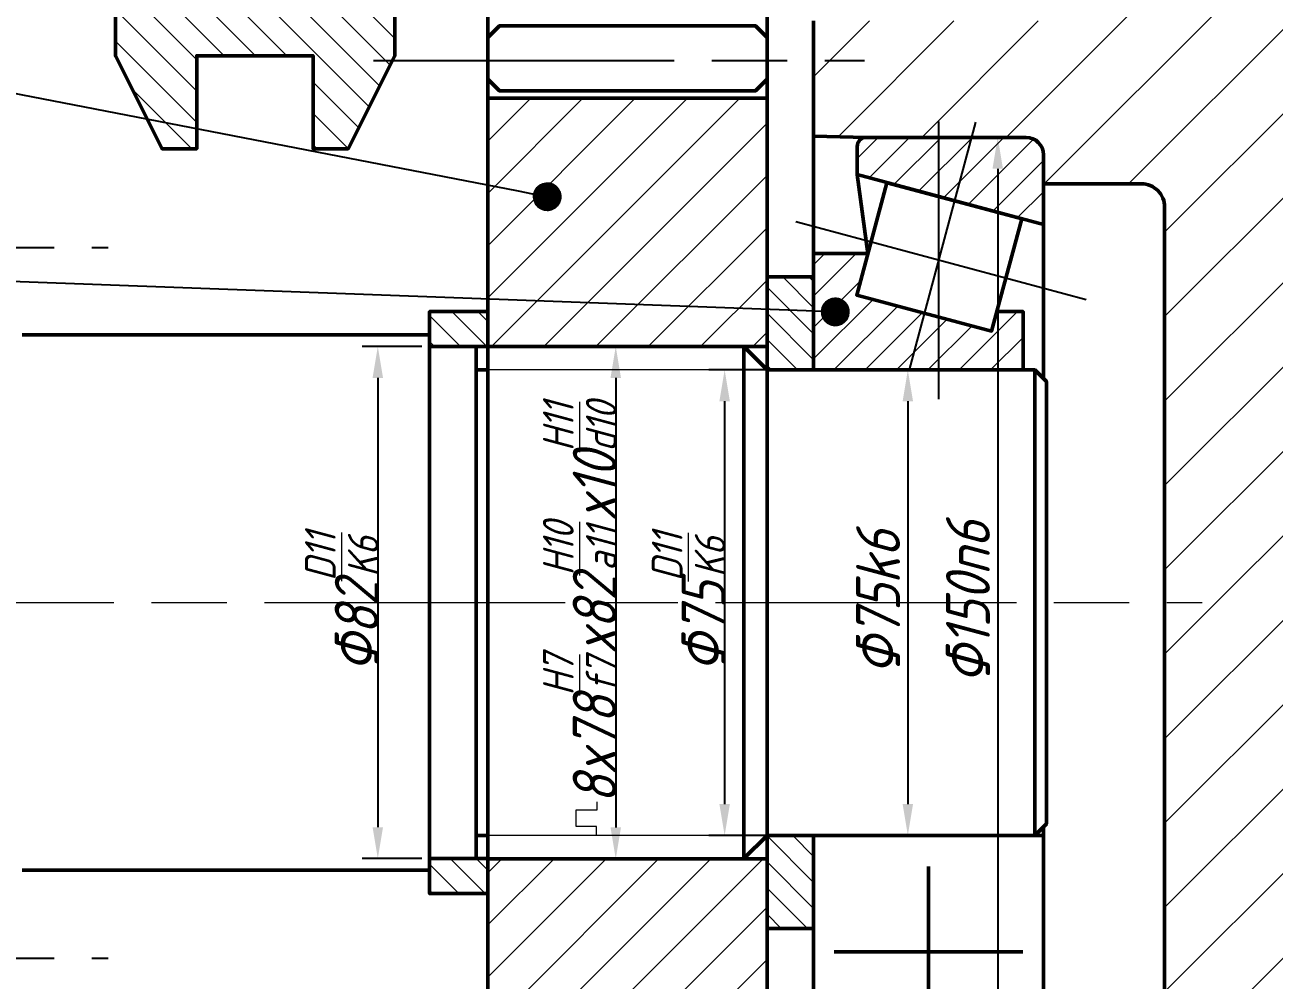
# Model space of a CAD drawing. Header units: millimetres. Extents: x 47 to 1236, y 39 to 880.
# Drawn here: x 294.5 to 394.3, y 511.2 to 587.5 of the extents above; entities that cross this region are included whole.
import ezdxf

# ---------------------------------------------------------------- set-up
doc = ezdxf.new("R2010")
doc.units = ezdxf.units.MM
doc.linetypes.add('ACAD_ISO08W100', pattern=[36, 24, -3, 6, -3])
doc.layers.get('Defpoints').update_dxf_attribs({"lineweight": 35})
for name, color, linetype, lineweight in [('中心线', 1, 'ACAD_ISO08W100', 35), ('剖面线', 6, 'Continuous', 35), ('尺寸', 4, 'Continuous', 25), ('粗实线', 7, 'Continuous', 50), ('细实线', 7, 'Continuous', 20)]:
    doc.layers.add(name, color=color, linetype=linetype, lineweight=lineweight)
doc.layers.add('尺寸标注', color=4, linetype='Continuous')
doc.styles.get("Standard").update_dxf_attribs({"font": 'arial.ttf'})
doc.styles.add('工程字', font='gbenor.shx', dxfattribs={"width": 0.65, "oblique": 15, "height": 5, "bigfont": 'gbcbig.shx'})
doc.styles.add('工程字-35', font='gbeitc.shx', dxfattribs={"height": 3.5, "bigfont": 'gbcbig.shx'})
doc.dimstyles.new('GB-5', dxfattribs={"dimtxt": 5, "dimasz": 5, "dimexe": 2.5, "dimexo": 1, "dimgap": 1.25, "dimtad": 1, "dimdec": 0, "dimdsep": 46, "dimtxsty": '工程字', "dimcen": 5, "dimadec": 0, "dimazin": 0, "dimtol": 1, "dimtm": 0.029, "dimtfac": 0.7, "dimtdec": 0, "dimtix": 1, "dimtmove": 0, "dimatfit": 3, "dimtzin": 0, "dimarcsym": 0})
doc.dimstyles.new('ISO-25', dxfattribs={"dimtxt": 2.5, "dimasz": 2.5, "dimexe": 1.25, "dimexo": 0.625, "dimtad": 1, "dimtxsty": 'Standard', "dimcen": 2.5, "dimadec": 0, "dimazin": 0, "dimtfac": 1, "dimtmove": 0, "dimatfit": 3, "dimfxl": 1, "dimarcsym": 0})
pattern_1 = [(45, (-2345.199, -1236.9755), (-3.367596, 3.367596), [])]
pattern_2 = [(135, (-841.3663, -1302.6162), (-1.042271, -1.042271), [])]

# ---------------------------------------------------------------- blocks, each defined once
blk = doc.blocks.new('*D45')
at = {"layer": 'Defpoints', "color": 0, "transparency": 16777216}
for p in [(527.722, 789.45), (527.722, 572.623), (186.04, 467.022)]:
    blk.add_point(p, dxfattribs=at)
at = {"layer": '尺寸', "color": 0, "lineweight": -2, "transparency": 16777216}
for p, q in [((186.04, 468.022), (186.04, 791.95)), ((527.722, 573.623), (527.722, 791.95)), ((191.04, 789.45), (522.722, 789.45))]:
    blk.add_line(p, q, dxfattribs=at)
at = {"layer": '尺寸', "color": 0, "transparency": 16777216}
for points in [[(191.04, 790.284), (191.04, 788.617), (186.04, 789.45)], [(522.722, 790.284), (522.722, 788.617), (527.722, 789.45)]]:
    blk.add_solid(points, dxfattribs=at)
at = {"layer": '尺寸', "color": 0, "lineweight": 20, "transparency": 16777216, "insert": (367.554, 793.2), "char_height": 5, "width": 5.65299, "attachment_point": 5, "style": '工程字'}
blk.add_mtext('684', dxfattribs=at)
blk = doc.blocks.new('*D62')
at = {"layer": 'Defpoints', "color": 0, "transparency": 16777216}
for p in [(326.797, 561.832), (322.669, 520.986), (326.797, 520.986)]:
    blk.add_point(p, dxfattribs=at)
at = {"layer": '尺寸', "color": 0, "lineweight": -2, "transparency": 16777216}
for p, q in [((326.172, 561.832), (321.419, 561.832)), ((322.669, 559.332), (322.669, 523.486)), ((326.172, 520.986), (321.419, 520.986))]:
    blk.add_line(p, q, dxfattribs=at)
at = {"layer": '尺寸', "color": 0, "transparency": 16777216}
for points in [[(322.252, 559.332), (323.085, 559.332), (322.669, 561.832)], [(322.252, 523.486), (323.085, 523.486), (322.669, 520.986)]]:
    blk.add_solid(points, dxfattribs=at)
at = {"layer": '尺寸', "color": 0, "lineweight": 20, "transparency": 16777216, "insert": (319.798, 541.409), "char_height": 3.5, "attachment_point": 5, "rotation": 90, "style": '工程字-35'}
blk.add_mtext('Φ82{\\H0.7x;\\SD11/K6;}', dxfattribs=at)
blk = doc.blocks.new('*D63')
at = {"layer": 'Defpoints', "color": 0, "transparency": 16777216}
for p in [(341.656, 561.832), (341.656, 520.965), (341.656, 520.965)]:
    blk.add_point(p, dxfattribs=at)
at = {"layer": '尺寸', "color": 0, "lineweight": -2, "transparency": 16777216}
for p, q in [((342.281, 561.832), (342.906, 561.832)), ((341.656, 559.332), (341.656, 523.465)), ((342.281, 520.965), (342.906, 520.965))]:
    blk.add_line(p, q, dxfattribs=at)
at = {"layer": '尺寸', "color": 0, "transparency": 16777216}
for points in [[(341.239, 559.332), (342.072, 559.332), (341.656, 561.832)], [(341.239, 523.465), (342.072, 523.465), (341.656, 520.965)]]:
    blk.add_solid(points, dxfattribs=at)
at = {"layer": '尺寸', "color": 0, "lineweight": 20, "transparency": 16777216, "insert": (338.785, 541.399), "char_height": 3.5, "width": 28.36458, "attachment_point": 5, "rotation": 90, "style": '工程字-35'}
blk.add_mtext('8x78{\\H0.7x;\\SH7/f7;}x82{\\H0.7x;\\SH10/a11;}x10{\\H0.7x;\\SH11/d10;}', dxfattribs=at)
blk = doc.blocks.new('*D64')
at = {"layer": 'Defpoints', "color": 0, "transparency": 16777216}
for p in [(357.447, 559.97), (350.344, 522.827), (357.447, 522.827)]:
    blk.add_point(p, dxfattribs=at)
at = {"layer": '尺寸', "color": 0, "lineweight": -2, "transparency": 16777216}
for p, q in [((356.822, 559.97), (349.094, 559.97)), ((350.344, 557.47), (350.344, 525.327)), ((356.822, 522.827), (349.094, 522.827))]:
    blk.add_line(p, q, dxfattribs=at)
at = {"layer": '尺寸', "color": 0, "transparency": 16777216}
for points in [[(349.927, 557.47), (350.76, 557.47), (350.344, 559.97)], [(349.927, 525.327), (350.76, 525.327), (350.344, 522.827)]]:
    blk.add_solid(points, dxfattribs=at)
at = {"layer": '尺寸', "color": 0, "lineweight": 20, "transparency": 16777216, "insert": (347.473, 541.399), "char_height": 3.5, "attachment_point": 5, "rotation": 90, "style": '工程字-35'}
blk.add_mtext('Φ75{\\H0.7x;\\SD11/K6;}', dxfattribs=at)
blk = doc.blocks.new('*D65')
at = {"layer": 'Defpoints', "color": 0, "transparency": 16777216}
for p in [(364.406, 559.97), (364.406, 522.827), (364.96, 522.827)]:
    blk.add_point(p, dxfattribs=at)
at = {"layer": '尺寸', "color": 0, "lineweight": -2, "transparency": 16777216}
for p, q in [((365.031, 559.97), (366.21, 559.97)), ((364.96, 557.47), (364.96, 525.327)), ((365.031, 522.827), (366.21, 522.827))]:
    blk.add_line(p, q, dxfattribs=at)
at = {"layer": '尺寸', "color": 0, "transparency": 16777216}
for points in [[(364.544, 557.47), (365.377, 557.47), (364.96, 559.97)], [(364.544, 525.327), (365.377, 525.327), (364.96, 522.827)]]:
    blk.add_solid(points, dxfattribs=at)
at = {"layer": '尺寸', "color": 0, "lineweight": 20, "transparency": 16777216, "insert": (362.585, 541.399), "char_height": 3.5, "attachment_point": 5, "rotation": 90, "style": '工程字-35'}
blk.add_mtext('Φ75k6', dxfattribs=at)
blk = doc.blocks.new('*D66')
at = {"layer": 'Defpoints', "color": 0, "transparency": 16777216}
for p in [(374.39, 578.522), (372.132, 504.275), (374.39, 504.275)]:
    blk.add_point(p, dxfattribs=at)
at = {"layer": '尺寸', "color": 0, "lineweight": -2, "transparency": 16777216}
for p, q in [((373.765, 578.522), (370.882, 578.522)), ((372.132, 576.022), (372.132, 506.775)), ((373.765, 504.275), (370.882, 504.275))]:
    blk.add_line(p, q, dxfattribs=at)
at = {"layer": '尺寸', "color": 0, "transparency": 16777216}
for points in [[(371.715, 576.022), (372.548, 576.022), (372.132, 578.522)], [(371.715, 506.775), (372.548, 506.775), (372.132, 504.275)]]:
    blk.add_solid(points, dxfattribs=at)
at = {"layer": '尺寸', "color": 0, "lineweight": 20, "transparency": 16777216, "insert": (369.757, 541.399), "char_height": 3.5, "attachment_point": 5, "rotation": 90, "style": '工程字-35'}
blk.add_mtext('Φ150n6', dxfattribs=at)

msp = doc.modelspace()

# ---------------------------------------------------------------- hatches: boundary and pattern name
at = {"layer": '剖面线', "lineweight": 20}
h = msp.add_hatch(dxfattribs=at)
h.set_pattern_fill('ANSI31', color=256, scale=1.5)
h.set_pattern_definition(pattern_1)
h.paths.add_polyline_path([(413.466, 638.478), (392.783, 638.478, -0.417152), (390.922, 640.304), (390.806, 664.875, 0.415289), (386.164, 669.343), (376.504, 669.343), (373.969, 662.075), (375.791, 662.075), (375.791, 658.353), (377.657, 658.353, -0.413502), (379.514, 656.5), (379.514, 593.372, -0.414925), (377.657, 591.51), (375.776, 591.51), (375.776, 587.808), (357.447, 587.808), (357.447, 578.621), (361.665, 578.522), (374.39, 578.522, -0.414214), (375.776, 577.136), (375.776, 574.82), (383.596, 574.818, -0.414214), (385.453, 572.961), (385.453, 541.399), (388.447, 541.399), (396.147, 541.399), (396.147, 561.559), (396.147, 593.123, -0.414214), (398.004, 594.98), (404.658, 594.98), (404.658, 598.682), (407.212, 598.682)])
h.paths.add_polyline_path([(423.008, 623.715, -0.441807), (427.64, 628.801), (430.623, 628.801), (431.845, 638.478), (413.466, 638.478), (407.212, 598.682), (418.741, 598.682), (423.008, 598.682)])
h.paths.add_polyline_path([(453.016, 638.087), (456.718, 638.087), (456.718, 654.332), (448.363, 654.332), (448.363, 650.145), (446.522, 650.145), (446.54, 640.319, -0.410975), (444.733, 638.478), (431.845, 638.478), (430.623, 628.801), (453.016, 628.801)])
h.paths.add_polyline_path([(376.504, 669.343), (372.994, 669.343, -0.414214), (368.351, 673.986), (368.351, 688.155), (359.934, 662.075), (373.969, 662.075)])
h.paths.add_polyline_path([(368.351, 699.153, 0.414214), (363.709, 703.795), (358.56, 703.795), (354.651, 691.625, -0.326343), (357.462, 686.91), (357.462, 662.075), (359.934, 662.075), (368.351, 688.155)])
h.paths.add_polyline_path([(358.56, 703.795), (338.008, 703.795), (332.73, 691.997), (352.829, 691.997, -0.100915), (354.651, 691.625)])
h.paths.add_polyline_path([(338.008, 703.795), (326.631, 703.795), (321.854, 691.997), (332.73, 691.997)])
h.paths.add_polyline_path([(326.631, 703.795), (318.453, 703.795), (315.733, 691.997), (321.854, 691.997)])
h.paths.add_polyline_path([(318.453, 703.795), (294.874, 703.795, -0.411016), (292.998, 705.636), (292.998, 713.34), (291.137, 713.34), (291.137, 717.528), (282.782, 717.528), (282.782, 710.569), (282.782, 701.283), (285.383, 701.283), (285.383, 701.269), (286.504, 701.283), (286.504, 691.997), (315.733, 691.997)])
h.paths.add_polyline_path([(292.998, 735.635), (291.137, 735.635), (282.782, 735.635), (282.782, 728.655), (291.137, 728.655), (291.137, 731.548), (291.137, 732.843), (292.998, 732.843)])
h = msp.add_hatch(dxfattribs=at)
h.set_pattern_fill('ANSI31', color=256, scale=0.5571, angle=90)
h.set_pattern_definition([(135, (-1336.8045, -1169.7322), (-1.2507252, -1.2507252), [])])
h.paths.add_polyline_path([(324.026, 664.867), (320.303, 672.292), (317.511, 672.292), (317.511, 664.867), (313.175, 664.867, -0.033023), (312.562, 664.867), (308.225, 664.867), (308.225, 672.292), (305.454, 672.292), (301.731, 664.867), (301.731, 661.145), (312.878, 661.145), (324.026, 661.145)])
h.paths.add_polyline_path([(324.026, 588.759), (312.878, 588.759), (301.731, 588.759), (301.731, 585.036), (305.454, 577.612), (308.225, 577.612), (308.225, 585.036), (312.878, 585.036), (317.511, 585.036), (317.511, 577.612), (320.303, 577.612), (324.026, 585.036)])
h = msp.add_hatch(dxfattribs=at)
h.set_pattern_fill('ANSI31', color=256, scale=0.9285)
h.set_pattern_definition([(45, (-1242.3344, -1091.4552), (-2.084542, 2.084542), [])])
h.paths.add_polyline_path([(331.45, 561.832), (353.724, 561.832), (353.724, 581.638), (331.45, 581.638)])
h.paths.add_polyline_path([(353.724, 520.965), (331.45, 520.965), (331.45, 518.194), (331.45, 501.159), (353.724, 501.159)])
h = msp.add_hatch(dxfattribs=at)
h.set_pattern_fill('ANSI31', color=256, scale=0.5571)
h.set_pattern_definition([(45, (-1242.3344, -1091.4552), (-1.2507252, 1.2507252), [])])
h.paths.add_polyline_path([(375.776, 577.136, 0.414214), (374.39, 578.522), (370.029, 578.522), (368.674, 573.469), (371.496, 572.711), (374.056, 572.028), (374.055, 572.024), (375.776, 571.563)])
h.paths.add_polyline_path([(370.029, 578.522), (367.4, 578.522), (367.4, 573.811), (368.674, 573.469)])
h.paths.add_polyline_path([(367.4, 578.522), (361.631, 578.522, 0.410179), (360.927, 577.794), (360.927, 575.548), (367.4, 573.811)])
h.paths.add_polyline_path([(374.158, 564.624), (372.067, 564.624), (371.649, 563.066), (367.4, 564.2), (367.4, 559.97), (374.158, 559.97)])
h.paths.add_polyline_path([(367.4, 564.2), (366.269, 564.502), (365.054, 559.97), (367.4, 559.97)])
h.paths.add_polyline_path([(366.269, 564.502), (360.886, 565.939), (361.777, 569.254), (361.776, 569.256), (357.447, 569.256), (357.447, 559.97), (365.054, 559.97)])
h = msp.add_hatch(dxfattribs=at)
h.set_pattern_fill('ANSI31', color=256, scale=0.46425, angle=90)
h.set_pattern_definition(pattern_2)
h.paths.add_polyline_path([(357.447, 567.395), (353.724, 567.395), (353.724, 559.97), (357.447, 559.97)])
h.paths.add_polyline_path([(357.447, 522.827), (353.724, 522.827), (353.724, 515.402), (357.447, 515.402)])
h = msp.add_hatch(dxfattribs=at)
h.set_pattern_fill('ANSI31', color=256, scale=0.46425, angle=90)
h.set_pattern_definition(pattern_2)
h.paths.add_polyline_path([(331.45, 561.832), (331.45, 564.624), (326.797, 564.624), (326.797, 561.832)])
h.paths.add_polyline_path([(326.797, 518.194), (331.45, 518.194), (331.45, 520.986), (326.797, 520.986)])
h = msp.add_hatch(dxfattribs=at)
h.set_pattern_fill('ANSI31', color=256, scale=1.5)
h.set_pattern_definition(pattern_1)
edge = h.paths.add_edge_path()
edge.add_line((396.147, 541.399), (385.453, 541.399))
edge.add_line((385.453, 541.399), (385.453, 509.832))
edge.add_line((385.453, 509.832), (384.911, 508.521))
edge.add_line((384.911, 508.521), (383.596, 507.975))
edge.add_line((383.596, 507.975), (375.776, 507.975))
edge.add_line((375.776, 507.975), (375.776, 504.275))
edge.add_line((375.776, 504.275), (357.447, 504.275))
edge.add_line((357.447, 504.275), (357.446, 485.015))
edge.add_line((357.446, 485.015), (363.233, 485.015))
edge.add_line((363.233, 485.015), (363.233, 490.589))
edge.add_arc((364.619, 490.589), 1.386, 90, 180, ccw=False)
edge.add_line((364.619, 491.975), (381.582, 491.975))
edge.add_line((381.582, 491.975), (381.582, 496.268))
edge.add_line((381.582, 496.268), (382.116, 497.584))
edge.add_line((382.116, 497.584), (383.389, 498.108))
edge.add_line((383.389, 498.108), (421.134, 498.128))
edge.add_line((421.134, 498.128), (422.444, 498.67))
edge.add_line((422.444, 498.67), (422.99, 499.982))
edge.add_line((422.99, 499.982), (422.99, 524.415))
edge.add_line((422.99, 524.415), (404.658, 524.415))
edge.add_line((404.658, 524.415), (404.658, 528.137))
edge.add_line((404.658, 528.137), (398.004, 528.137))
edge.add_line((398.004, 528.137), (396.691, 528.681))
edge.add_line((396.691, 528.681), (396.147, 529.994))
edge.add_line((396.147, 529.994), (396.147, 541.399))

# ---------------------------------------------------------------- linework, layer by layer
at = {"layer": '中心线', "lineweight": 20}
msp.add_line((241.618, 541.399), (388.447, 541.399), dxfattribs=at)
at = {"layer": '中心线', "lineweight": 25}
for points in [[(322.326, 584.652), (361.493, 584.652)], [(370.354, 579.736), (365.054, 559.97)], [(367.4, 579.797), (367.4, 557.644)], [(379.195, 565.554), (355.606, 571.886)], [(263.839, 569.742), (301.144, 569.742)], [(263.839, 513.035), (301.144, 513.035)], [(263.839, 513.035), (301.144, 513.035)]]:
    msp.add_lwpolyline(points, dxfattribs=at)
at = {"layer": '尺寸', "lineweight": 25}
for points in [[(335.037, 574.002), (333.905, 574.224), (208.919, 598.453), (196.108, 598.453)], [(358.018, 564.641), (356.845, 564.682), (209.046, 570.122), (196.895, 570.122)]]:
    msp.add_lwpolyline(points, dxfattribs=at)
at = {"layer": '尺寸', "lineweight": 0, "transparency": 33554559}
for points in [[(335.3, 574.548), (336.19, 573.78), (335.138, 574.285)], [(335.543, 574.75), (335.3, 574.548), (336.19, 573.78)], [(336.19, 573.78), (335.806, 574.872), (335.543, 574.75)], [(336.109, 574.932), (336.19, 573.78), (335.806, 574.872)], [(336.413, 574.932), (336.109, 574.932), (336.19, 573.78)], [(336.19, 573.78), (336.696, 574.831), (336.413, 574.932)], [(336.938, 574.669), (336.19, 573.78), (336.696, 574.831)], [(337.141, 574.427), (336.938, 574.669), (336.19, 573.78)], [(336.19, 573.78), (335.138, 574.285), (335.037, 574.002)], [(335.037, 574.002), (335.037, 573.699), (336.19, 573.78)], [(335.037, 573.699), (336.19, 573.78), (335.098, 573.415)], [(336.19, 573.78), (335.098, 573.415), (335.219, 573.132)], [(335.219, 573.132), (335.422, 572.91), (336.19, 573.78)], [(335.422, 572.91), (336.19, 573.78), (335.685, 572.748)], [(336.19, 573.78), (335.685, 572.748), (335.968, 572.647)], [(335.968, 572.647), (336.271, 572.627), (336.19, 573.78)], [(336.19, 573.78), (337.282, 574.164), (337.141, 574.427)], [(337.343, 573.86), (336.19, 573.78), (337.282, 574.164)], [(337.323, 573.557), (337.343, 573.86), (336.19, 573.78)], [(336.271, 572.627), (336.19, 573.78), (336.554, 572.687)], [(336.19, 573.78), (336.554, 572.687), (336.837, 572.829)], [(336.837, 572.829), (337.06, 573.031), (336.19, 573.78)], [(337.06, 573.031), (336.19, 573.78), (337.222, 573.274)], [(336.19, 573.78), (337.222, 573.274), (337.323, 573.557)], [(359.171, 564.601), (358.625, 565.612), (358.382, 565.45)], [(358.908, 565.734), (359.171, 564.601), (358.625, 565.612)], [(359.211, 565.754), (358.908, 565.734), (359.171, 564.601)], [(359.171, 564.601), (359.515, 565.713), (359.211, 565.754)], [(359.798, 565.572), (359.171, 564.601), (359.515, 565.713)], [(360.02, 565.39), (359.798, 565.572), (359.171, 564.601)], [(359.171, 564.601), (358.058, 564.945), (358.018, 564.641)], [(358.018, 564.641), (358.038, 564.338), (359.171, 564.601)], [(358.038, 564.338), (359.171, 564.601), (358.139, 564.055)], [(358.18, 565.208), (359.171, 564.601), (358.058, 564.945)], [(359.171, 564.601), (358.139, 564.055), (358.321, 563.812)], [(358.382, 565.45), (358.18, 565.208), (359.171, 564.601)], [(358.321, 563.812), (358.564, 563.61), (359.171, 564.601)], [(358.564, 563.61), (359.171, 564.601), (358.827, 563.489)], [(359.171, 564.601), (358.827, 563.489), (359.13, 563.428)], [(359.13, 563.428), (359.434, 563.468), (359.171, 564.601)], [(359.171, 564.601), (360.202, 565.147), (360.02, 565.39)], [(360.303, 564.864), (359.171, 564.601), (360.202, 565.147)], [(360.324, 564.561), (360.303, 564.864), (359.171, 564.601)], [(359.434, 563.468), (359.171, 564.601), (359.717, 563.57)], [(359.171, 564.601), (359.717, 563.57), (359.959, 563.752)], [(359.959, 563.752), (360.162, 563.974), (359.171, 564.601)], [(360.162, 563.974), (359.171, 564.601), (360.283, 564.257)], [(359.171, 564.601), (360.283, 564.257), (360.324, 564.561)]]:
    msp.add_solid(points, dxfattribs=at)
at = {"layer": '尺寸标注', "lineweight": 20}
for p, q in [((338.49, 523.538), (338.49, 524.867)), ((338.49, 524.867), (340.17, 524.867)), ((340.17, 524.867), (340.17, 525.504)), ((340.115, 523.538), (338.49, 523.538)), ((340.115, 522.827), (340.115, 523.538))]:
    msp.add_line(p, q, dxfattribs=at)
at = {"layer": '粗实线', "lineweight": 50}
for p, q in [((357.447, 587.808), (357.447, 569.256)), ((361.665, 578.522), (357.447, 578.621)), ((385.453, 509.837), (385.453, 572.961)), ((331.45, 561.832), (353.724, 561.832)), ((331.45, 559.97), (331.45, 541.399)), ((375.088, 559.97), (353.724, 559.97)), ((331.45, 522.827), (331.45, 541.399)), ((353.724, 522.827), (375.776, 522.827)), ((331.45, 520.965), (351.863, 520.965)), ((331.45, 520.965), (353.724, 520.965))]:
    msp.add_line(p, q, dxfattribs=at)
for points in [[(374.623, 606.4), (375.088, 606.4), (353.724, 606.4), (353.724, 584.672), (353.724, 583.155), (352.794, 582.224), (332.381, 582.224), (331.45, 583.155), (331.45, 584.672), (331.45, 592.461), (330.52, 592.461), (330.52, 591.53)], [(324.026, 588.759), (324.026, 585.036), (320.303, 577.612), (317.511, 577.612), (317.511, 585.036), (312.878, 585.036), (308.225, 585.036), (308.225, 577.612), (305.454, 577.612), (301.731, 585.036), (301.731, 588.759)], [(353.724, 586.493), (352.794, 587.424), (332.381, 587.424), (331.45, 586.493)], [(331.45, 586.493), (331.45, 561.832)], [(353.724, 586.493), (353.724, 559.97)], [(353.724, 581.638), (331.45, 581.638)], [(361.631, 578.522), (374.39, 578.522)], [(360.927, 577.794), (360.927, 575.548), (375.776, 571.563)], [(375.776, 559.283), (375.776, 577.146)], [(375.776, 577.136), (375.776, 574.82)], [(353.724, 567.395), (357.447, 567.395), (357.447, 559.97), (357.447, 569.256), (361.776, 569.256), (360.927, 575.548)], [(375.776, 574.82), (383.596, 574.818)], [(374.158, 559.97), (374.158, 564.624), (372.074, 564.624)], [(294.306, 562.762), (326.797, 562.762), (326.797, 520.055), (294.306, 520.055)], [(328.428, 520.986), (330.52, 520.976), (330.52, 561.822), (328.428, 561.832)], [(331.45, 561.832), (331.45, 559.97), (330.52, 559.97)], [(331.45, 561.832), (351.863, 561.832)], [(331.45, 520.965), (331.45, 522.827), (330.52, 522.827)], [(353.724, 496.304), (353.724, 522.827)], [(353.724, 515.402), (357.447, 515.402), (357.447, 522.827), (357.447, 515.402)], [(357.447, 522.827), (357.447, 504.275), (375.776, 504.275), (375.776, 523.514)], [(331.45, 520.965), (351.863, 520.965)], [(331.45, 496.304), (331.45, 520.965)], [(366.611, 506.763), (366.611, 520.338)], [(359.086, 513.541), (374.137, 513.541)]]:
    msp.add_lwpolyline(points, dxfattribs=at)
for points in [[(374.056, 572.028), (363.294, 574.901), (360.886, 565.939), (371.649, 563.066)], [(326.797, 561.832), (326.797, 564.624), (331.45, 564.624), (331.45, 561.832)], [(353.724, 559.97), (353.724, 541.399), (353.724, 522.827), (351.863, 520.986), (351.863, 561.832)], [(376.019, 541.399), (376.019, 559.04), (375.088, 559.97), (375.088, 541.399), (375.088, 522.827), (376.019, 523.757)], [(326.797, 520.986), (326.797, 518.194), (331.45, 518.194), (331.45, 520.986)]]:
    msp.add_lwpolyline(points, close=True, dxfattribs=at)
for centre, radius, start, end in [((361.648, 577.801), 0.721, 88.65098, 180.55875), ((374.39, 577.136), 1.386, 0, 90), ((383.596, 572.961), 1.857, 359.86086, 90)]:
    msp.add_arc(centre, radius, start, end, dxfattribs=at)
at = {"layer": '细实线', "lineweight": 20}
for p, q in [((353.724, 559.97), (331.45, 559.97)), ((353.724, 522.827), (331.45, 522.827))]:
    msp.add_line(p, q, dxfattribs=at)

# ---------------------------------------------------------------- dimensions: what is measured, and where the dimension line sits
at = {"layer": '尺寸', "lineweight": 20}
dim = msp.add_linear_dim(base=(527.722, 789.45), p1=(186.04, 467.022), p2=(527.722, 572.623), text='684', dimstyle='GB-5', override={"dimpost": '%%c<>'}, dxfattribs=at)
dim.commit()
dim.dimension.update_dxf_attribs({"geometry": '*D45', "text_midpoint": (367.554, 789.45), "dimtype": 160})
for base, p1, p2, text, picture, middle in [((372.132, 504.275), (374.39, 578.522), (374.39, 504.275), 'Φ150n6', '*D66', (369.757, 541.399)), ((322.669, 520.986), (326.797, 561.832), (326.797, 520.986), 'Φ82{\\H0.7x;\\SD11/K6;}', '*D62', (319.798, 541.409)), ((341.656, 520.965), (341.656, 561.832), (341.656, 520.965), '8x78{\\H0.7x;\\SH7/f7;}x82{\\H0.7x;\\SH10/a11;}x10{\\H0.7x;\\SH11/d10;}', '*D63', (338.785, 541.399)), ((364.96, 522.827), (364.406, 559.97), (364.406, 522.827), 'Φ75k6', '*D65', (362.585, 541.399))]:
    dim = msp.add_linear_dim(base=base, p1=p1, p2=p2, angle=90, text=text, dimstyle='ISO-25', override={"dimtxsty": '工程字-35'}, dxfattribs=at)
    dim.commit()
    dim.dimension.update_dxf_attribs({"geometry": picture, "text_midpoint": middle})
dim = msp.add_linear_dim(base=(350.344, 522.827), p1=(357.447, 559.97), p2=(357.447, 522.827), angle=90, text='Φ75{\\H0.7x;\\SD11/K6;}', dimstyle='ISO-25', override={"dimtxsty": '工程字-35'}, dxfattribs=at)
dim.commit()
dim.dimension.update_dxf_attribs({"geometry": '*D64', "text_midpoint": (350.344, 541.399), "dimtype": 160})

doc.saveas('drawing.dxf')
